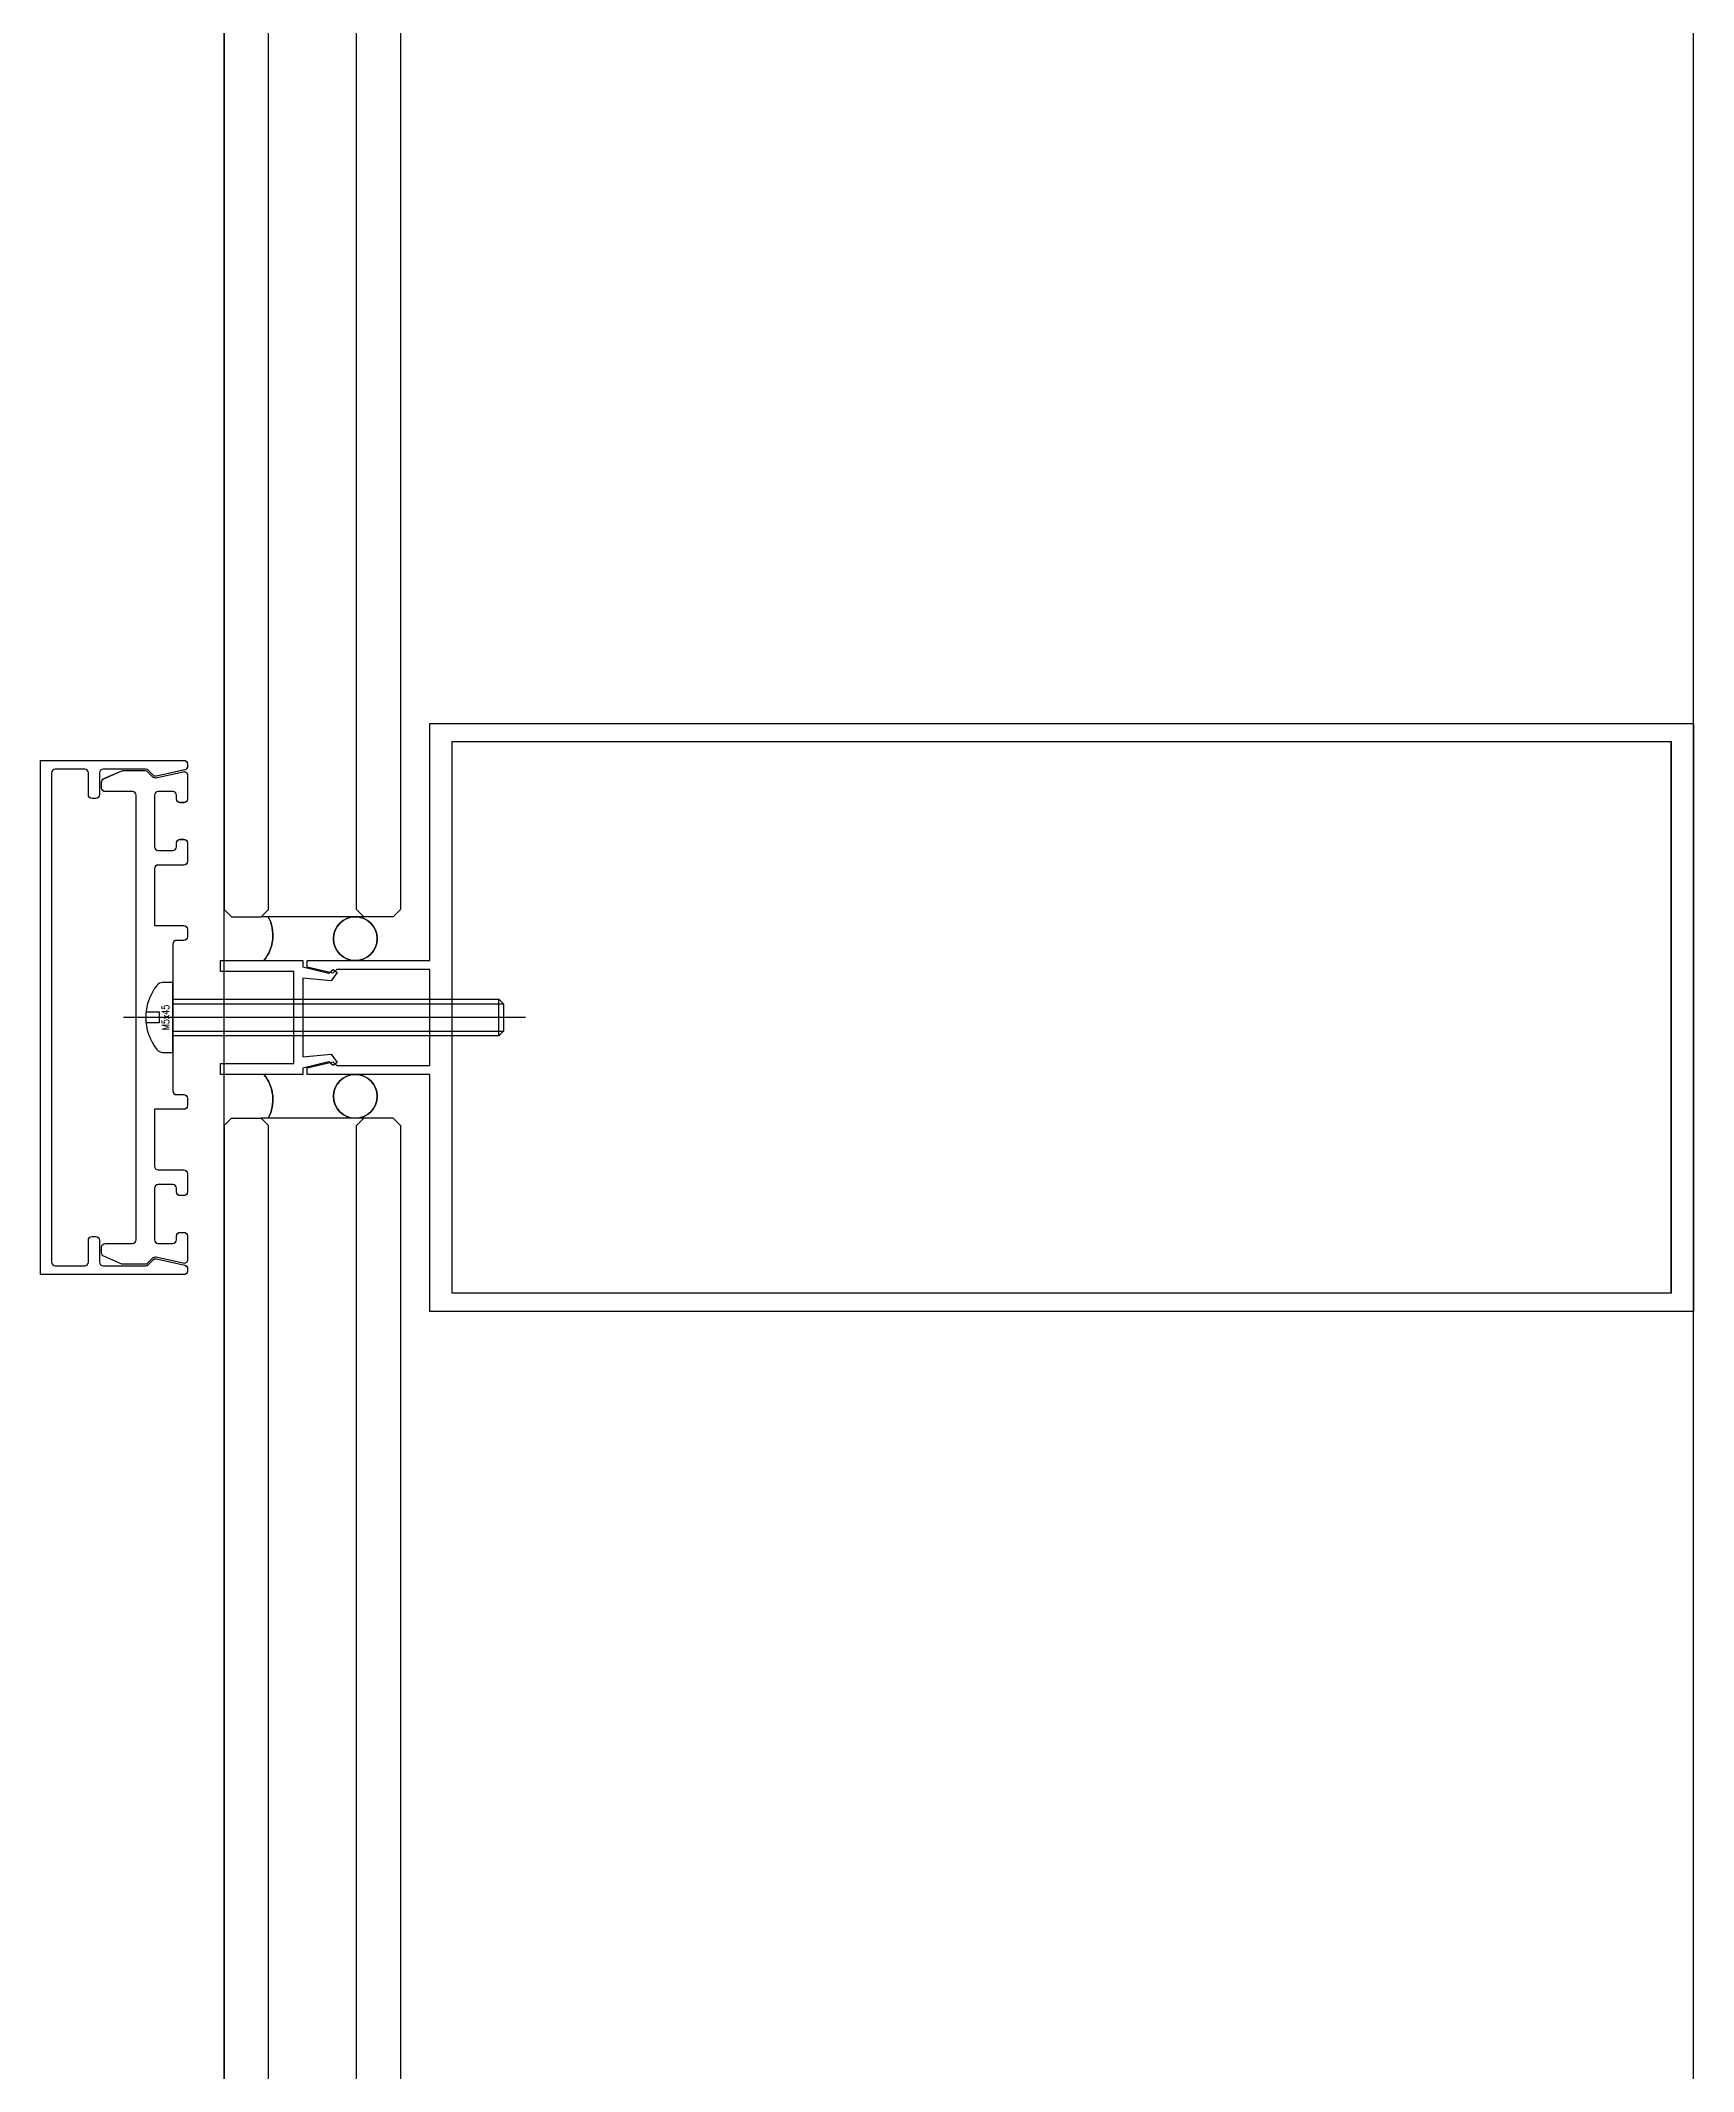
# Model space of a CAD drawing. Extents: x 1980812 to 2578970, y -669191 to 284498.
# Drawn here: x 2538743.4 to 2538968.4, y -311533.9 to -311257.5 of the extents above; entities that cross this region are included whole.
import ezdxf
from ezdxf.enums import TextEntityAlignment as Align

# ---------------------------------------------------------------- set-up
doc = ezdxf.new("R2010")
doc.units = 0
doc.header["$LTSCALE"] = 1000
doc.header["$MEASUREMENT"] = 0
for name, pattern in [('CENTER', [2, 1.25, -0.25, 0.25, -0.25]), ('DOTE', [2.42, 2, -0.2, 0.02, -0.2]), ('HIDDEN', [0.375, 0.25, -0.125]), ('HIDDEN2', [0.1875, 0.125, -0.0625])]:
    doc.linetypes.add(name, pattern=pattern)
for name, color, linetype in [('A-SECT-MCUT', 1, 'Continuous'), ('A-SECT-MCUT-FINE', 137, 'Continuous'), ('dote', 1, 'DOTE'), ('SF', 1, 'Continuous'), ('TEXT', 7, 'Continuous'), ('WINDOW', 2, 'Continuous'), ('空线', 3, 'Continuous')]:
    doc.layers.add(name, color=color, linetype=linetype)
doc.styles.add('ROMANS', font='simplex_.ttf', dxfattribs={"width": 0.8, "height": 500})

# ---------------------------------------------------------------- blocks, each defined once
blk = doc.blocks.new('M5x45_Pan')
at = {"color": 8, "linetype": 'HIDDEN'}
for p, q in [((0, 1.87), (45, 1.87)), ((44.38, -2.5), (44.38, 2.5)), ((0, -1.88), (45, -1.88))]:
    blk.add_line(p, q, dxfattribs=at)
at = {"color": 0, "linetype": 'ByBlock'}
blk.add_lwpolyline([(-1.39, -4.75), (0, -4.75), (0, 4.75), (-1.39, 4.75, 0.228537), (-2.17, 4.37, 0.349288), (-2.17, -4.37, 0.228537)], format="xyb", close=True, dxfattribs=at)
at = {"color": 8, "linetype": 'HIDDEN2'}
blk.add_lwpolyline([(-3.66, 0.75), (-1.85, 0.75), (-1.85, -0.75), (-3.66, -0.75)], dxfattribs=at)
at = {"color": 8, "linetype": 'ByBlock'}
blk.add_lwpolyline([(0, 2.5), (44.38, 2.5), (45, 1.87), (45, -1.88), (44.38, -2.5), (0, -2.5)], dxfattribs=at)
at = {"layer": 'TEXT', "color": 8, "linetype": 'CENTER'}
blk.add_line((48, 0), (-6.7, 0), dxfattribs=at)
at = {"layer": 'Defpoints', "color": 8, "style": 'ROMANS', "width": 0.8}
blk.add_text('M5x45', height=1, rotation=90, dxfattribs=at).set_placement((-1, 0), align=Align.MIDDLE)
blk = doc.blocks.new('pou1')
at = {"layer": 'A-SECT-MCUT', "elevation": 0}
for points in [[(28900, -2900), (28900, -2940), (29035.61, -2940), (29072, -2940), (29072, -2907.75), (29088.7, -2907.75), (29088.7, -2906.86), (29085.23, -2906.03), (29084.67, -2906.55), (29072, -2906.55), (29072, -2900), (29072, -2893.45), (29084.67, -2893.45), (29085.23, -2893.97), (29088.7, -2893.14), (29088.7, -2892.25), (29072, -2892.25), (29072, -2860), (29035.61, -2860), (28900, -2860)], [(29069, -2937.5), (28903, -2937.5), (28903, -2900), (28903, -2862.5), (29069, -2862.5)], [(29089.31, -2905.34), (29085.46, -2905), (29084.61, -2906.12), (29085.18, -2906.55), (29085.74, -2906.03), (29089.31, -2906.88), (29089.31, -2907.75), (29100.51, -2907.75), (29100.51, -2906.25), (29090.51, -2906.25), (29090.51, -2893.75), (29100.51, -2893.75), (29100.51, -2892.25), (29089.31, -2892.25), (29089.31, -2893.12), (29085.74, -2893.97), (29085.18, -2893.45), (29084.61, -2893.88), (29085.46, -2895), (29089.31, -2894.66)]]:
    blk.add_lwpolyline(points, close=True, dxfattribs=at)
for points in [[(29105.5, -2935), (29125, -2935), (29125, -2865), (29105.5, -2865, 0.414214), (29105, -2865.5), (29105, -2865.8, 0.351524), (29105.39, -2866.29), (29109.23, -2867.14, 0.256425), (29109.7, -2867.01), (29110.36, -2866.35, -0.198912), (29110.71, -2866.2), (29116.5, -2866.2, -0.414214), (29117, -2866.7), (29117, -2869.7, 0.414214), (29117.5, -2870.2), (29118, -2870.2, 0.414214), (29118.5, -2869.7), (29118.5, -2866.7, -0.414214), (29119, -2866.2), (29123, -2866.2, -0.414214), (29123.5, -2866.7), (29123.5, -2933.3, -0.414214), (29123, -2933.8), (29119, -2933.8, -0.414214), (29118.5, -2933.3), (29118.5, -2930.3, 0.414214), (29118, -2929.8), (29117.5, -2929.8, 0.414214), (29117, -2930.3), (29117, -2933.3, -0.414214), (29116.5, -2933.8), (29110.71, -2933.8, -0.198912), (29110.36, -2933.65), (29109.7, -2932.99, 0.256425), (29109.23, -2932.86), (29105.39, -2933.71, 0.351524), (29105, -2934.2), (29105, -2934.5, 0.414214)], [(29105, -2889, 0.414214), (29105.5, -2889.5), (29106.5, -2889.5, -0.414214), (29107, -2890), (29107, -2910, -0.414214), (29106.5, -2910.5), (29105.5, -2910.5, 0.414214), (29105, -2911), (29105, -2912, 0.414214), (29105.5, -2912.5), (29109.5, -2912.5), (29109.5, -2920.25, -0.414214), (29109, -2920.75), (29105.5, -2920.75, 0.414214), (29105, -2921.25), (29105, -2923.75, 0.414214), (29105.5, -2924.25), (29106, -2924.25, 0.414214), (29106.5, -2923.75), (29106.5, -2923.25, -0.414214), (29107, -2922.75), (29109, -2922.75, -0.414214), (29109.5, -2923.25), (29109.5, -2930.25, -0.414214), (29109, -2930.75), (29107, -2930.75, -0.414214), (29106.5, -2930.25), (29106.5, -2929.75, 0.414214), (29106, -2929.25), (29105.5, -2929.25, 0.414214), (29105, -2929.75), (29105, -2932.97, 0.479811), (29105.61, -2933.46), (29109.3, -2932.64, -0.256425), (29109.76, -2932.78), (29110.44, -2933.45, 0.198912), (29110.79, -2933.6), (29113.74, -2933.6, 0.10157), (29113.94, -2933.56), (29116.4, -2932.51, 0.300021), (29116.7, -2932.05), (29116.7, -2931.25, 0.414214), (29116.2, -2930.75), (29112.5, -2930.75, -0.414214), (29112, -2930.25), (29112, -2923.5), (29112, -2876.5), (29112, -2869.75, -0.414214), (29112.5, -2869.25), (29116.2, -2869.25, 0.414214), (29116.7, -2868.75), (29116.7, -2867.95, 0.300021), (29116.4, -2867.49), (29113.94, -2866.44, 0.10157), (29113.74, -2866.4), (29110.79, -2866.4, 0.198912), (29110.44, -2866.55), (29109.76, -2867.23, -0.256425), (29109.3, -2867.36), (29105.61, -2866.54, 0.479811), (29105, -2867.03), (29105, -2870.25, 0.414214), (29105.5, -2870.75), (29106, -2870.75, 0.414214), (29106.5, -2870.25), (29106.5, -2869.75, -0.414214), (29107, -2869.25), (29109, -2869.25, -0.414214), (29109.5, -2869.75), (29109.5, -2876.75, -0.414214), (29109, -2877.25), (29107, -2877.25, -0.414214), (29106.5, -2876.75), (29106.5, -2876.25, 0.414214), (29106, -2875.75), (29105.5, -2875.75, 0.414214), (29105, -2876.25), (29105, -2878.75, 0.414214), (29105.5, -2879.25), (29109, -2879.25, -0.414214), (29109.5, -2879.75), (29109.5, -2887.5), (29105.5, -2887.5, 0.414214), (29105, -2888)]]:
    blk.add_lwpolyline(points, format="xyb", close=True, dxfattribs=at)
at = {"layer": 'A-SECT-MCUT-FINE'}
for p, q in [((28900, -3650, 0), (28900, -1456.63, 0)), ((29081, -2886.3, 0), (29095, -2886.3, 0)), ((29081, -2913.7, 0), (29095, -2913.7, 0))]:
    blk.add_line(p, q, dxfattribs=at)
for centre in [(29082.17, -2889.28, 0), (29082.17, -2910.72, 0)]:
    blk.add_circle(centre, 2.98, dxfattribs=at)
for centre, start, end in [((29098.77, -2888.82, 0), 152.0817, 219.4318), ((29098.77, -2911.17, 0), 140.5682, 207.9183)]:
    blk.add_arc(centre, 5.39, start, end, dxfattribs=at)
at = {"layer": 'WINDOW'}
for p, q in [((29076, -1456.63, 0), (29076, -2885.3, 0)), ((29082, -2885.3, 0), (29082, -1456.63, 0)), ((29094, -2885.3, 0), (29094, -1456.63, 0)), ((29100, -1456.63, 0), (29100, -2885.3, 0)), ((29076, -2885.3, 0), (29077, -2886.3, 0)), ((29081, -2886.3, 0), (29082, -2885.3, 0)), ((29095, -2886.3, 0), (29094, -2885.3, 0)), ((29100, -2885.3, 0), (29099, -2886.3, 0)), ((29077, -2886.3, 0), (29081, -2886.3, 0)), ((29099, -2886.3, 0), (29095, -2886.3, 0)), ((29076, -2914.7, 0), (29077, -2913.7, 0)), ((29076, -2914.7, 0), (29076, -3595.3, 0)), ((29077, -2913.7, 0), (29081, -2913.7, 0)), ((29081, -2913.7, 0), (29082, -2914.7, 0)), ((29082, -3595.3, 0), (29082, -2914.7, 0)), ((29095, -2913.7, 0), (29094, -2914.7, 0)), ((29094, -3595.3, 0), (29094, -2914.7, 0)), ((29099, -2913.7, 0), (29095, -2913.7, 0)), ((29100, -2914.7, 0), (29099, -2913.7, 0)), ((29100, -2914.7, 0), (29100, -3595.3, 0))]:
    blk.add_line(p, q, dxfattribs=at)
at = {"layer": 'SF', "xscale": -1, "rotation": 359.9995981119026}
blk.add_blockref('M5x45_Pan', (29107, -2900, 0), dxfattribs=at)

msp = doc.modelspace()

# ---------------------------------------------------------------- linework, layer by layer
at = {"layer": 'A-SECT-MCUT', "elevation": 0}
for points in [[(2538968.36, -311390.42), (2538968.36, -311430.42), (2538832.76, -311430.42), (2538796.37, -311430.42), (2538796.37, -311398.17), (2538779.67, -311398.17), (2538779.67, -311397.28), (2538783.14, -311396.45), (2538783.7, -311396.97), (2538796.37, -311396.97), (2538796.37, -311390.42), (2538796.37, -311383.87), (2538783.7, -311383.87), (2538783.14, -311384.4), (2538779.67, -311383.57), (2538779.67, -311382.67), (2538796.37, -311382.67), (2538796.37, -311350.42), (2538832.76, -311350.42), (2538968.36, -311350.42)], [(2538799.37, -311427.92), (2538965.36, -311427.92), (2538965.36, -311390.42), (2538965.36, -311352.92), (2538799.37, -311352.92)], [(2538779.05, -311395.77), (2538782.91, -311395.43), (2538783.76, -311396.54), (2538783.19, -311396.97), (2538782.62, -311396.45), (2538779.05, -311397.31), (2538779.05, -311398.17), (2538767.85, -311398.17), (2538767.85, -311396.67), (2538777.85, -311396.67), (2538777.85, -311384.17), (2538767.85, -311384.17), (2538767.85, -311382.67), (2538779.05, -311382.67), (2538779.05, -311383.54), (2538782.62, -311384.4), (2538783.19, -311383.87), (2538783.76, -311384.31), (2538782.91, -311385.42), (2538779.05, -311385.08)]]:
    msp.add_lwpolyline(points, close=True, dxfattribs=at)
for points in [[(2538762.87, -311425.42), (2538743.37, -311425.42), (2538743.37, -311355.42), (2538762.87, -311355.42, -0.414214), (2538763.37, -311355.92), (2538763.37, -311356.22, -0.351524), (2538762.97, -311356.71), (2538759.13, -311357.56, -0.256425), (2538758.67, -311357.43), (2538758.01, -311356.77, 0.198912), (2538757.66, -311356.62), (2538751.87, -311356.62, 0.414214), (2538751.37, -311357.12), (2538751.37, -311360.12, -0.414214), (2538750.87, -311360.62), (2538750.37, -311360.62, -0.414214), (2538749.87, -311360.12), (2538749.87, -311357.12, 0.414214), (2538749.37, -311356.62), (2538745.37, -311356.62, 0.414214), (2538744.87, -311357.12), (2538744.87, -311423.72, 0.414214), (2538745.37, -311424.22), (2538749.37, -311424.22, 0.414214), (2538749.87, -311423.72), (2538749.87, -311420.72, -0.414214), (2538750.37, -311420.22), (2538750.87, -311420.22, -0.414214), (2538751.37, -311420.72), (2538751.37, -311423.72, 0.414214), (2538751.87, -311424.22), (2538757.66, -311424.22, 0.198912), (2538758.01, -311424.08), (2538758.67, -311423.42, -0.256425), (2538759.13, -311423.28), (2538762.98, -311424.14, -0.351524), (2538763.37, -311424.63), (2538763.37, -311424.92, -0.414214)], [(2538763.37, -311379.42, -0.414214), (2538762.87, -311379.92), (2538761.87, -311379.92, 0.414214), (2538761.37, -311380.42), (2538761.37, -311400.42, 0.414214), (2538761.87, -311400.92), (2538762.87, -311400.92, -0.414214), (2538763.37, -311401.42), (2538763.37, -311402.42, -0.414214), (2538762.87, -311402.92), (2538758.87, -311402.92), (2538758.87, -311410.67, 0.414214), (2538759.37, -311411.17), (2538762.87, -311411.17, -0.414214), (2538763.37, -311411.67), (2538763.37, -311414.17, -0.414214), (2538762.87, -311414.67), (2538762.37, -311414.67, -0.414214), (2538761.87, -311414.17), (2538761.87, -311413.67, 0.414214), (2538761.37, -311413.17), (2538759.37, -311413.17, 0.414214), (2538758.87, -311413.67), (2538758.87, -311420.67, 0.414214), (2538759.37, -311421.17), (2538761.37, -311421.17, 0.414214), (2538761.87, -311420.67), (2538761.87, -311420.17, -0.414214), (2538762.37, -311419.67), (2538762.87, -311419.67, -0.414214), (2538763.37, -311420.17), (2538763.37, -311423.4, -0.479811), (2538762.76, -311423.88), (2538759.07, -311423.06, 0.256425), (2538758.61, -311423.2), (2538757.93, -311423.88, -0.198912), (2538757.58, -311424.02), (2538754.62, -311424.02, -0.10157), (2538754.43, -311423.98), (2538751.97, -311422.93, -0.300021), (2538751.67, -311422.47), (2538751.67, -311421.67, -0.414214), (2538752.17, -311421.17), (2538755.87, -311421.17, 0.414214), (2538756.37, -311420.67), (2538756.37, -311413.92), (2538756.37, -311366.93), (2538756.37, -311360.18, 0.414214), (2538755.87, -311359.68), (2538752.17, -311359.68, -0.414214), (2538751.67, -311359.18), (2538751.67, -311358.38, -0.300021), (2538751.97, -311357.92), (2538754.43, -311356.86, -0.10157), (2538754.62, -311356.82), (2538757.58, -311356.82, -0.198912), (2538757.93, -311356.97), (2538758.61, -311357.65, 0.256425), (2538759.07, -311357.78), (2538762.76, -311356.96, -0.479811), (2538763.37, -311357.45), (2538763.37, -311360.68, -0.414214), (2538762.87, -311361.18), (2538762.37, -311361.18, -0.414214), (2538761.87, -311360.68), (2538761.87, -311360.18, 0.414214), (2538761.37, -311359.68), (2538759.37, -311359.68, 0.414214), (2538758.87, -311360.18), (2538758.87, -311367.18, 0.414214), (2538759.37, -311367.68), (2538761.37, -311367.68, 0.414214), (2538761.87, -311367.18), (2538761.87, -311366.68, -0.414214), (2538762.37, -311366.18), (2538762.87, -311366.18, -0.414214), (2538763.37, -311366.68), (2538763.37, -311369.18, -0.414214), (2538762.87, -311369.68), (2538759.37, -311369.68, 0.414214), (2538758.87, -311370.18), (2538758.87, -311377.92), (2538762.87, -311377.92, -0.414214), (2538763.37, -311378.42)]]:
    msp.add_lwpolyline(points, format="xyb", close=True, dxfattribs=at)
at = {"layer": 'A-SECT-MCUT-FINE'}
for p, q in [((2538968.36, -312140.42, 0), (2538968.37, -311003.06, 0)), ((2538787.37, -311376.72, 0), (2538773.37, -311376.72, 0)), ((2538787.37, -311404.12, 0), (2538773.37, -311404.12, 0))]:
    msp.add_line(p, q, dxfattribs=at)
for centre in [(2538786.2, -311379.7, 0), (2538786.2, -311401.15, 0)]:
    msp.add_circle(centre, 2.98, dxfattribs=at)
for centre, start, end in [((2538769.6, -311379.25, 0), 320.5682, 27.9183), ((2538769.6, -311401.6, 0), 332.0817, 39.4318)]:
    msp.add_arc(centre, 5.39, start, end, dxfattribs=at)
at = {"layer": 'dote'}
msp.add_line((2538768.37, -317274.28, 0), (2538768.37, -255997.63, 0), dxfattribs=at)
at = {"layer": 'WINDOW'}
for p, q in [((2538768.37, -311003.06, 0), (2538768.37, -311375.72, 0)), ((2538774.37, -311375.72, 0), (2538774.37, -311003.06, 0)), ((2538786.37, -311375.72, 0), (2538786.37, -311003.06, 0)), ((2538792.37, -311003.06), (2538792.37, -311375.72)), ((2538768.37, -311375.72, 0), (2538769.37, -311376.72, 0)), ((2538769.37, -311376.72, 0), (2538773.37, -311376.72, 0)), ((2538773.37, -311376.72, 0), (2538774.37, -311375.72, 0)), ((2538787.37, -311376.72, 0), (2538786.37, -311375.72, 0)), ((2538791.37, -311376.72, 0), (2538787.37, -311376.72, 0)), ((2538792.37, -311375.72, 0), (2538791.37, -311376.72, 0)), ((2538768.37, -311405.12, 0), (2538769.37, -311404.12, 0)), ((2538768.37, -311405.12, 0), (2538768.37, -312085.72, 0)), ((2538769.37, -311404.12, 0), (2538773.37, -311404.12, 0)), ((2538773.37, -311404.12, 0), (2538774.37, -311405.12, 0)), ((2538774.37, -312085.72, 0), (2538774.37, -311405.12, 0)), ((2538787.37, -311404.12, 0), (2538786.37, -311405.12, 0)), ((2538786.37, -312085.72, 0), (2538786.37, -311405.12, 0)), ((2538791.37, -311404.12, 0), (2538787.37, -311404.12, 0)), ((2538792.37, -311405.12, 0), (2538791.37, -311404.12, 0)), ((2538792.37, -311405.12, 0), (2538792.37, -312085.72, 0))]:
    msp.add_line(p, q, dxfattribs=at)

# ---------------------------------------------------------------- block references
at = {"layer": 'SF', "rotation": 0.0004018880973149}
msp.add_blockref('M5x45_Pan', (2538761.37, -311390.42, 0), dxfattribs=at)
at = {"layer": '空线', "xscale": -1, "rotation": 359.9999999999997}
msp.add_blockref('pou1', (2567868.37, -308490.42, 0), dxfattribs=at)

doc.saveas('drawing.dxf')
